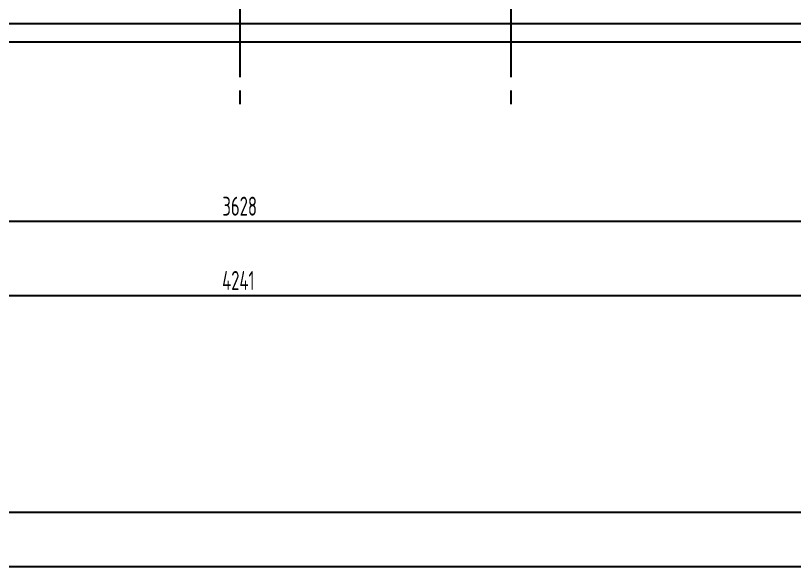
# Model space of a CAD drawing. Header units: millimetres. Extents: x 0 to 10092, y -2165 to 7128.
# Drawn here: x 3126 to 4848, y 0 to 1219 of the extents above; entities that cross this region are included whole.
import ezdxf

# ---------------------------------------------------------------- set-up
doc = ezdxf.new("R2010")
doc.units = ezdxf.units.MM
doc.header["$LTSCALE"] = 120
doc.linetypes.add('G', pattern=[2, 1.25, -0.25, 0.25, -0.25])
for name, color, linetype in [('01', 7, 'Continuous'), ('02', 1, 'Continuous'), ('05', 4, 'G'), ('08', 1, 'Continuous')]:
    doc.layers.add(name, color=color, linetype=linetype)
doc.styles.get("Standard").update_dxf_attribs({"font": 'isocp', "width": 0.707, "bigfont": 'intecad.shx'})

msp = doc.modelspace()

# ---------------------------------------------------------------- linework, layer by layer
at = {"layer": '01', "color": 7, "linetype": 'Continuous'}
for p, q in [((1803.3, 1201.4), (5439.3, 1201.4)), ((1803.3, 1160.9), (5439.3, 1160.9)), ((1803.3, 1160.9), (5439.3, 1160.9))]:
    msp.add_line(p, q, dxfattribs=at)
at = {"layer": '01', "color": 7}
msp.add_lwpolyline([(300, 120), (9972, 120)], dxfattribs=at)
at = {"layer": '02', "color": 7}
msp.add_lwpolyline([(0, 0), (10092, 0)], dxfattribs=at)
at = {"layer": '05', "color": 7, "linetype": 'G'}
for p, q in [((3621.3, 2672.8), (3621.3, 1018.9)), ((4221.3, 2672.8), (4221.3, 1018.9))]:
    msp.add_line(p, q, dxfattribs=at)
at = {"layer": '08', "color": 7}
for p, q in [((1843.3, 764.1), (5399.3, 764.1)), ((1533.8, 599.7), (5702.8, 599.7))]:
    msp.add_line(p, q, dxfattribs=at)

# ---------------------------------------------------------------- texts
at = {"layer": '08', "color": 7, "char_height": 42, "attachment_point": 5}
for s, insert in [('3628', (3621.3, 797.1)), ('4241', (3618.3, 632.7))]:
    msp.add_mtext(s, dxfattribs=dict(at, insert=insert))

doc.saveas('drawing.dxf')
